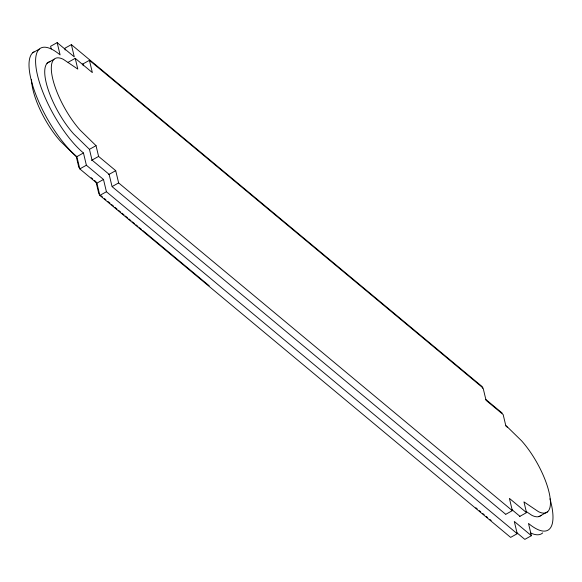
<?xml version="1.0" encoding="UTF-8"?>
<svg xmlns="http://www.w3.org/2000/svg" width="582" height="582" viewBox="0 0 582 582"><rect width="100%" height="100%" fill="white"/><g stroke="black" fill="none" stroke-linecap="round" stroke-linejoin="round"><path stroke-width="0.87" d="M32.723 52.773L39.307 49.099M65.199 50.037L64.784 48.291L71.368 44.61L74.285 56.876L57.167 42.624L50.59 46.298L51.216 48.924M46.967 63.22L54.075 59.248M68.123 62.303L75.231 58.331L92.349 72.583L89.424 60.324L82.317 64.289M89.715 149.196L96.037 145.667L98.598 156.42L115.716 170.664L118.633 182.923L512.32 510.654L505.998 514.182M516.612 532.537L524.833 539.376L531.41 535.702L514.299 521.45L517.216 533.709L510.632 537.39L99.835 195.414L96.91 183.155L79.792 168.904L76.875 156.645L83.459 152.971A63.889 21.068 60.8 0 1 37.539 75.427A63.889 21.068 60.8 0 1 60.091 54.883L57.167 42.624M91.49 160.385L98.598 156.42M79.792 168.904L86.376 165.23L103.494 179.474L106.419 191.74L517.216 533.709M108.608 174.636L115.716 170.664M96.91 183.155L103.494 179.474M112.319 186.458L118.633 182.923M99.835 195.414L106.419 191.74M519.406 516.612L526.514 512.64L523.953 501.888L538.459 511.665A47.782 15.758 60.8 0 0 548.993 492.037A47.782 15.758 60.8 0 0 521.581 440.814L505.714 425.311L503.154 414.559L486.035 400.307L483.111 388.048L89.424 60.324M538.983 516.576L547.677 511.724M526.077 511.425L531.875 515.339A47.782 15.758 60.8 0 0 541.093 515.397M71.368 44.61L482.165 386.586L482.587 388.339M485.774 399.419L502.208 413.096M526.514 512.64L509.403 498.388L512.32 510.654M511.716 509.476L519.937 516.314M505.736 514.328L112.05 186.604L109.132 174.338L92.014 160.094L89.453 149.341L73.587 133.838A47.782 15.758 60.8 0 1 47.855 88.609A47.782 15.758 60.8 0 1 50.51 61.561M80.221 168.584L78.846 167.441L76.286 156.689L60.419 141.186A47.782 15.758 60.8 0 1 31.559 79.319M91.17 177.706L92.545 178.841M94.597 180.551L95.965 181.693L98.889 193.952M100.984 195.698L102.374 196.862M104.469 198.6L105.866 199.764M107.961 201.51L110.056 203.249M111.453 204.413L113.548 206.159M114.945 207.316L117.033 209.062M118.43 210.226L120.525 211.964M121.922 213.128L124.017 214.874M125.414 216.031L127.509 217.777M128.906 218.941L130.994 220.68M132.39 221.844L134.486 223.59M135.882 224.747L137.978 226.493M139.374 227.657L141.47 229.395M142.859 230.559L209.178 285.762M475.821 507.73L477.218 508.894M479.313 510.64L480.703 511.796M482.798 513.542L484.195 514.706M486.29 516.445L487.687 517.609M489.782 519.355L491.179 520.519M96.037 145.667L80.171 130.164A47.782 15.758 60.8 0 1 52.758 78.941A47.782 15.758 60.8 0 1 63.293 59.306L77.792 69.083L75.231 58.331M531.41 535.702L528.492 523.436A63.889 21.068 60.8 0 0 549.975 498.803M82.848 63.998L83.262 65.751M83.459 152.971L86.376 165.23M542.693 532.901A63.889 21.068 60.8 0 1 530.369 532.821M76.875 156.645A63.889 21.068 60.8 0 1 37.161 97.951A63.889 21.068 60.8 0 1 34.003 51.842M505.722 425.857A63.889 21.068 60.8 0 1 507.533 427.457"/></g></svg>
